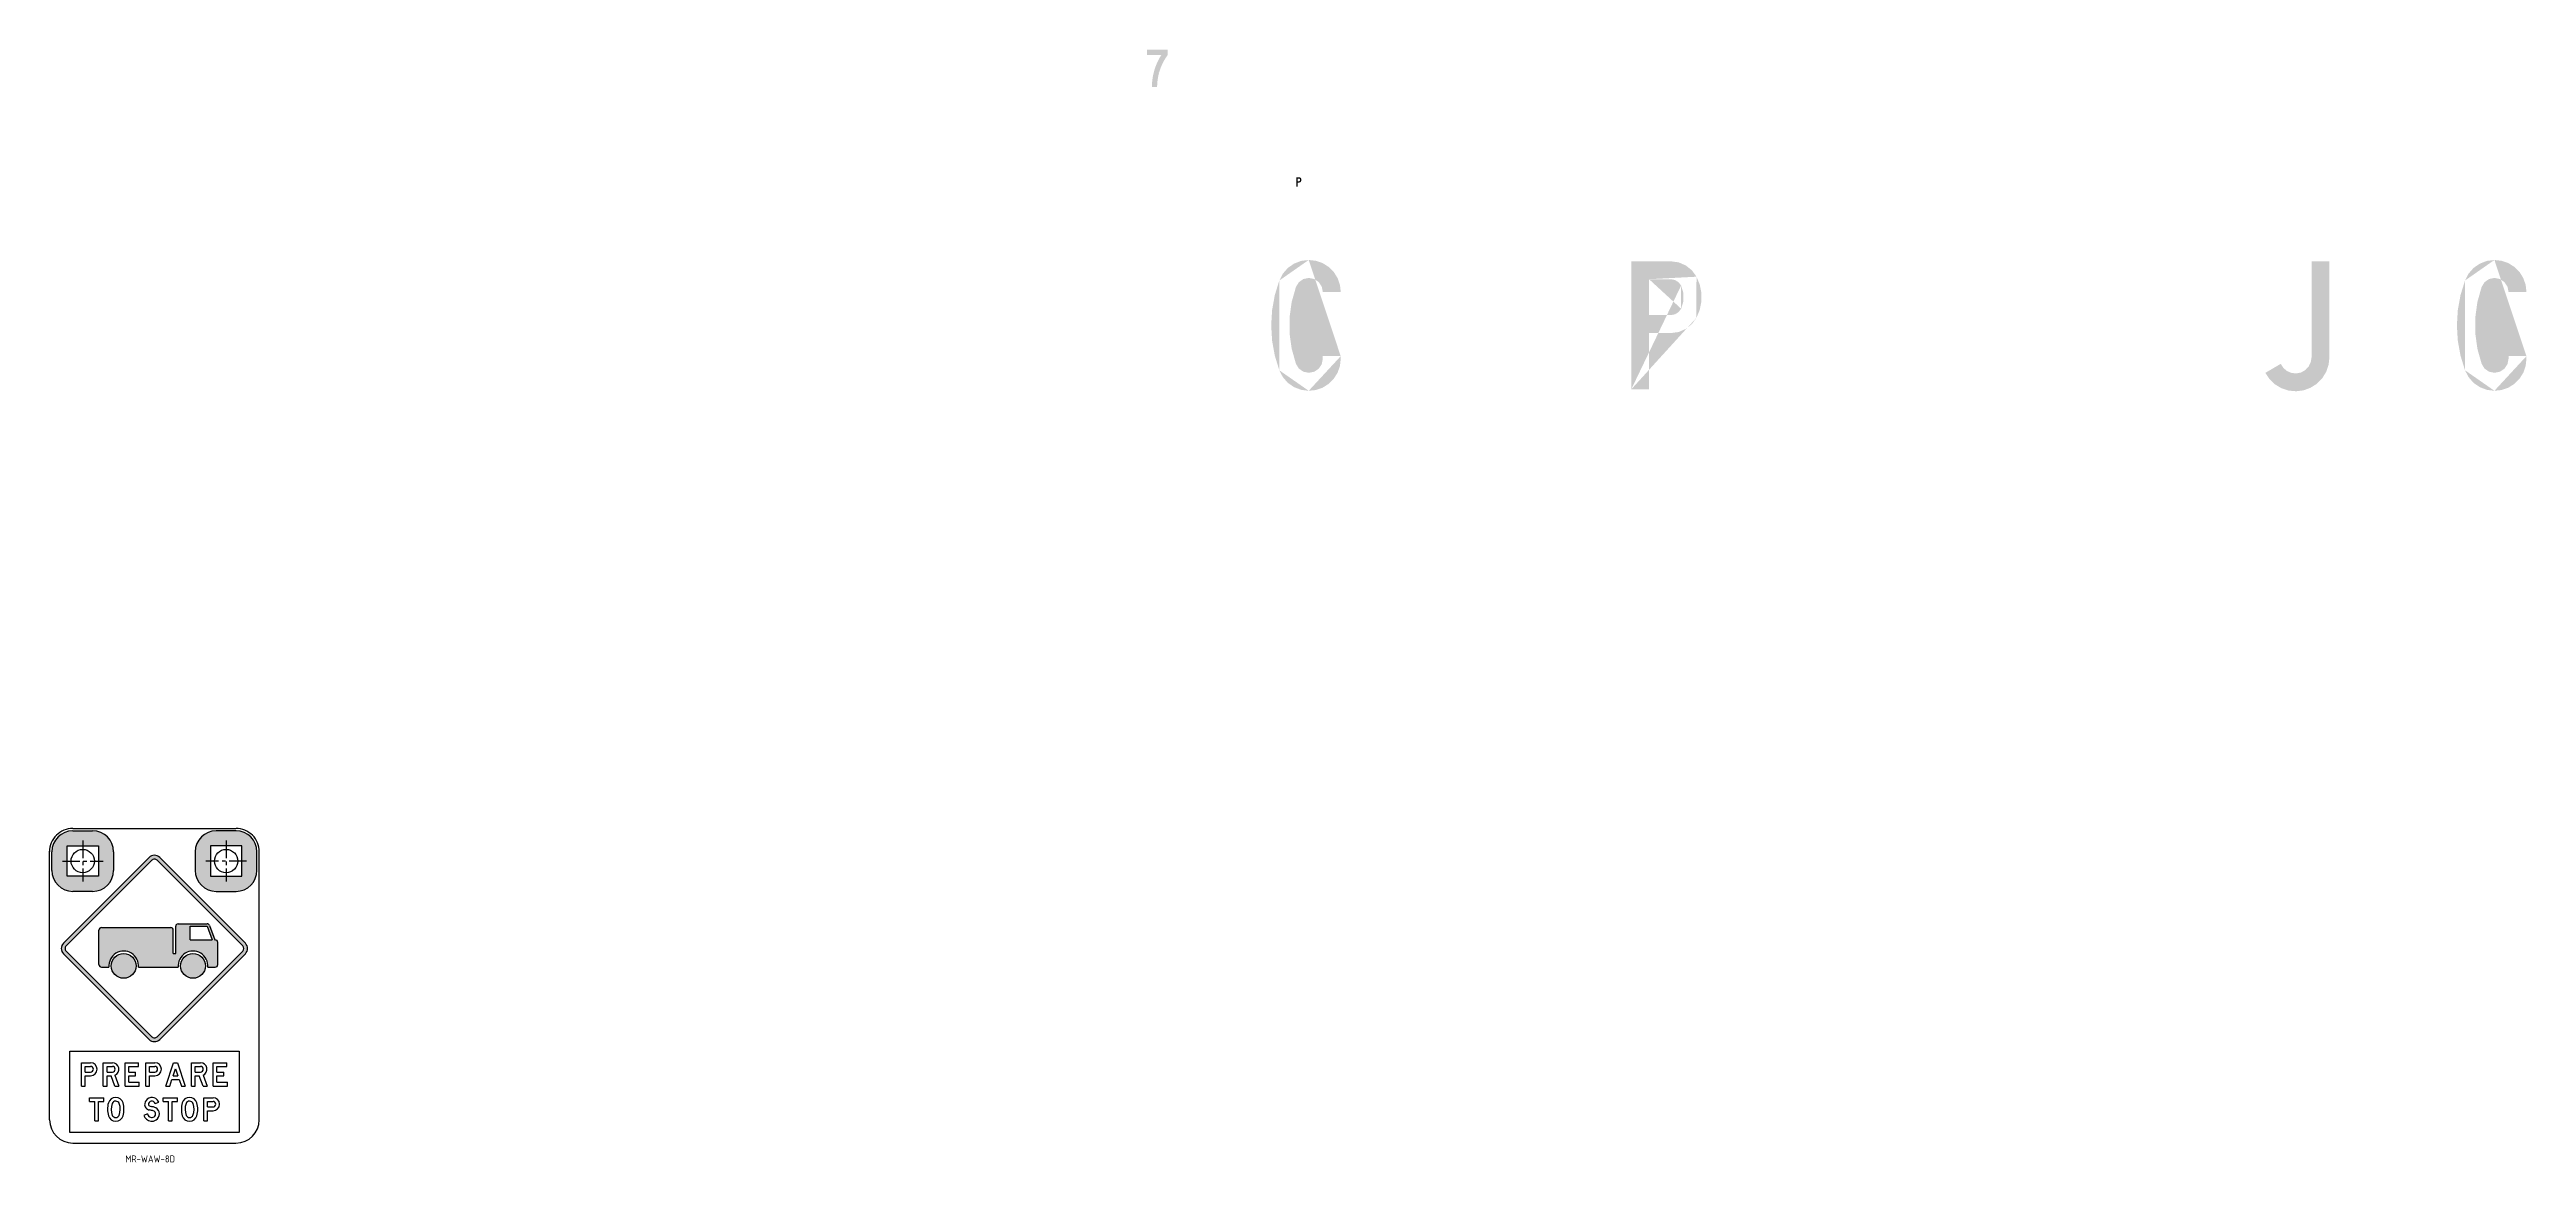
# Model space of a CAD drawing. Extents: x -300 to 1038, y -1303 to 235.
# Drawn here: x -300 to 763, y -243 to 235 of the extents above.
import ezdxf

# ---------------------------------------------------------------- set-up
doc = ezdxf.new("R2010")
doc.units = 0
doc.header["$LTSCALE"] = 6
doc.header["$MEASUREMENT"] = 0
doc.linetypes.add('CENTER', pattern=[2, 1.25, -0.25, 0.25, -0.25])
doc.linetypes.add('CENTERX2', pattern=[101.60000000000001, 63.5, -12.7, 12.7, -12.7])
for name, color, linetype in [('CENT25', 1, 'CENTER'), ('GREEN', 84, 'CONTINUOUS'), ('L25', 1, 'CONTINUOUS'), ('L35', 3, 'CONTINUOUS'), ('T25', 1, 'CONTINUOUS'), ('TBLK25', 1, 'CONTINUOUS')]:
    doc.layers.add(name, color=color, linetype=linetype)
doc.styles.add('ISO', font='iso.shx')

msp = doc.modelspace()

# ---------------------------------------------------------------- hatches: boundary and pattern name
at = {"layer": 'GREEN'}
h = msp.add_hatch(color=256, dxfattribs=at)
h.paths.add_polyline_path([(254.4669524879141, 101.9465322728692), (254.4411767802575, 101.9465322728692)], flags=16)
edge = h.paths.add_edge_path()
edge.add_line((246.7600158985751, 103.0548877021052), (254.4669524879141, 103.0548877021052))
edge.add_line((254.4669524879141, 103.0548877021052), (254.4669524879141, 101.9465322728692))
edge.add_line((254.1318682883776, 98.8792230617276), (254.4669524879141, 101.9465322728692))
edge.add_line((254.1318682883776, 98.8792230617276), (253.1266156897682, 95.96656809652592))
edge.add_line((253.1266156897682, 95.96656809652592), (251.4769703997424, 93.36322162320408))
edge.add_line((251.4769703997424, 93.36322162320408), (249.3118109565837, 91.17228647238863))
edge.add_line((249.3118109565837, 91.17228647238863), (246.7084644832619, 89.52264118236292))
edge.add_line((246.7084644832619, 89.52264118236292), (243.7958095180602, 88.51738858375347))
edge.add_line((243.7958095180602, 88.51738858375347), (240.7285003069186, 88.18230438421699))
edge.add_line((240.7285003069186, 88.18230438421699), (237.4807611421804, 88.59471570672343))
edge.add_line((237.4807611421804, 88.59471570672343), (234.4134519310388, 89.7546225512728))
edge.add_line((234.4134519310388, 89.7546225512728), (231.732778334747, 91.61047350255171))
edge.add_line((231.732778334747, 91.61047350255171), (229.5933945992449, 94.08494143759032))
edge.add_line((229.5933945992449, 94.08494143759032), (228.0984035551591, 96.997596402792))
edge.add_line((228.0984035551591, 96.997596402792), (226.1652254809102, 103.2610933633584))
edge.add_line((226.1652254809102, 103.2610933633584), (225.0053186363608, 109.7050202775214))
edge.add_line((225.0053186363608, 109.7050202775214), (224.6186830215111, 116.252050022311))
edge.add_line((224.6186830215111, 116.252050022311), (225.0053186363608, 122.773304059444))
edge.add_line((225.0053186363608, 122.773304059444), (226.1652254809102, 129.217230973607))
edge.add_line((226.1652254809102, 129.217230973607), (228.0984035551591, 135.4807279341734))
edge.add_line((228.0984035551591, 135.4807279341734), (229.5933945992449, 138.3933828993751))
edge.add_line((229.5933945992449, 138.3933828993751), (231.732778334747, 140.8678508344137))
edge.add_line((231.732778334747, 140.8678508344137), (234.4134519310388, 142.7237017856927))
edge.add_line((234.4134519310388, 142.7237017856927), (237.4807611421804, 143.9093843378987))
edge.add_line((237.4807611421804, 143.9093843378987), (240.7285003069186, 144.2960199527485))
edge.add_line((240.7285003069186, 144.2960199527485), (243.7958095180602, 143.960935753212))
edge.add_line((243.7958095180602, 143.960935753212), (246.7084644832619, 142.9556831546025))
edge.add_line((246.7084644832619, 142.9556831546025), (249.3118109565837, 141.3060378645768))
edge.add_line((249.3118109565837, 141.3060378645768), (251.4769703997424, 139.1408784214181))
edge.add_line((251.4769703997424, 139.1408784214181), (253.1266156897682, 136.5117562404395))
edge.add_line((253.1266156897682, 136.5117562404395), (254.1318682883776, 133.5991012752378))
edge.add_line((254.1318682883776, 133.5991012752378), (254.4669524879141, 130.5317920640963))
edge.add_line((254.4669524879141, 130.5317920640963), (246.7600158985751, 130.5317920640963))
edge.add_line((246.7600158985751, 130.5317920640963), (246.321828868412, 132.851605753195))
edge.add_line((246.321828868412, 132.851605753195), (245.0072677779228, 134.8363352427572))
edge.add_line((245.0072677779228, 134.8363352427572), (243.0483139960172, 136.1508963332464))
edge.add_line((243.0483139960172, 136.1508963332464), (240.7285003069186, 136.5890833634095))
edge.add_line((240.7285003069186, 136.5890833634095), (238.4086866178199, 136.1251206255898))
edge.add_line((238.4086866178199, 136.1251206255898), (236.475508543571, 134.7590081197872))
edge.add_line((236.475508543571, 134.7590081197872), (235.2382745760517, 132.7485029225683))
edge.add_line((235.2382745760517, 132.7485029225683), (233.4081993324294, 126.2788003007487))
edge.add_line((233.4081993324294, 126.2788003007487), (232.4802738567899, 119.6028920176758))
edge.add_line((232.4802738567899, 119.6028920176758), (232.4802738567899, 112.8754323192896))
edge.add_line((232.4802738567899, 112.8754323192896), (233.4081993324294, 106.2252997438734))
edge.add_line((233.4081993324294, 106.2252997438734), (235.2382745760517, 99.75559712205376))
edge.add_line((235.2382745760517, 99.75559712205376), (236.475508543571, 97.71931621717823))
edge.add_line((236.475508543571, 97.71931621717823), (238.4086866178199, 96.37897941903236))
edge.add_line((238.4086866178199, 96.37897941903236), (240.7285003069186, 95.88924097355596))
edge.add_line((240.7285003069186, 95.88924097355596), (243.0483139960172, 96.35320371137573))
edge.add_line((243.0483139960172, 96.35320371137573), (245.0072677779228, 97.66776480186496))
edge.add_line((245.0072677779228, 97.66776480186496), (246.321828868412, 99.62671858377053))
edge.add_line((246.321828868412, 99.62671858377053), (246.7600158985751, 101.9465322728692))
edge.add_line((246.7600158985751, 101.9465322728692), (246.7600158985751, 103.0548877021052))
edge = h.paths.add_edge_path(flags=16)
edge.add_line((254.4669524879141, 103.0548877021052), (254.4411767802575, 103.0548877021052))
edge.add_line((240.7285003069186, 144.2960199527485), (240.702724599262, 144.2960199527485))
edge.add_line((228.0984035551591, 135.4807279341734), (228.0726278475024, 135.4807279341734))
edge.add_line((228.0984035551591, 96.997596402792), (228.0726278475024, 96.997596402792))
edge.add_line((240.7285003069186, 88.18230438421699), (240.702724599262, 88.18230438421699))
h = msp.add_hatch(color=256, dxfattribs=at)
h.paths.add_polyline_path([(396.1302417688735, 136.0477935026198), (396.1044660612169, 136.0477935026198)], flags=16)
edge = h.paths.add_edge_path(flags=17)
edge.add_line((386.7736598895088, 120.6339203239419), (386.7736598895088, 136.0477935026198))
edge.add_line((386.7736598895088, 136.0477935026198), (396.1302417688735, 136.0477935026198))
edge.add_line((397.8829898895258, 135.6869335954267), (396.1302417688735, 136.0477935026198))
edge.add_line((397.8829898895258, 135.6869335954267), (399.429532348925, 134.7332324121305))
edge.add_line((399.429532348925, 134.7332324121305), (400.5121120705044, 133.2897927833581))
edge.add_line((400.5121120705044, 133.2897927833581), (401.5173646691138, 130.0420536186199))
edge.add_line((401.5173646691138, 130.0420536186199), (401.5173646691138, 126.6396602079418))
edge.add_line((401.5173646691138, 126.6396602079418), (400.5121120705044, 123.3919210432036))
edge.add_line((400.5121120705044, 123.3919210432036), (399.429532348925, 121.9484814144312))
edge.add_line((399.429532348925, 121.9484814144312), (397.8829898895258, 120.994780231135))
edge.add_line((397.8829898895258, 120.994780231135), (396.1302417688735, 120.6339203239419))
edge.add_line((396.1302417688735, 120.6339203239419), (386.7736598895088, 120.6339203239419))
h.paths.add_polyline_path([(396.1044660612169, 143.7289543843021), (396.1302417688735, 143.7289543843021)], flags=16)
edge = h.paths.add_edge_path()
edge.add_line((386.7736598895088, 88.74936995266336), (379.0924990078266, 88.74936995266336))
edge.add_line((379.0924990078266, 88.74936995266336), (379.0924990078266, 143.7289543843021))
edge.add_line((379.0924990078266, 143.7289543843021), (396.1302417688735, 143.7289543843021))
edge.add_line((399.429532348925, 143.290767354139), (396.1302417688735, 143.7289543843021))
edge.add_line((399.429532348925, 143.290767354139), (402.5226172677232, 141.9504305559931))
edge.add_line((402.5226172677232, 141.9504305559931), (405.1517394487017, 139.8625982358043))
edge.add_line((405.1517394487017, 139.8625982358043), (407.1106932306073, 137.1303732241992))
edge.add_line((407.1106932306073, 137.1303732241992), (408.5025814440665, 133.7537555211778))
edge.add_line((408.5025814440665, 133.7537555211778), (409.2243012584527, 130.1709321569031))
edge.add_line((409.2243012584527, 130.1709321569031), (409.2243012584527, 126.5107816696586))
edge.add_line((409.2243012584527, 126.5107816696586), (408.5025814440665, 122.9279583053839))
edge.add_line((408.5025814440665, 122.9279583053839), (407.1106932306073, 119.5513406023625))
edge.add_line((407.1106932306073, 119.5513406023625), (405.1517394487017, 116.8191155907574))
edge.add_line((405.1517394487017, 116.8191155907574), (402.5226172677232, 114.7312832705686))
edge.add_line((402.5226172677232, 114.7312832705686), (399.429532348925, 113.3909464724227))
edge.add_line((399.429532348925, 113.3909464724227), (396.1302417688735, 112.9527594422596))
edge.add_line((396.1302417688735, 112.9527594422596), (386.7736598895088, 112.9527594422596))
edge.add_line((386.7736598895088, 112.9527594422596), (386.7736598895088, 88.74936995266336))
edge = h.paths.add_edge_path()
edge.add_line((386.7736598895088, 136.0477935026198), (386.7478841818522, 136.0477935026198))
edge.add_line((400.5121120705044, 123.3919210432036), (400.4863363628477, 123.3919210432036))
edge.add_line((400.5121120705044, 133.2897927833581), (400.4863363628477, 133.2897927833581))
edge.add_line((379.0924990078266, 88.74936995266336), (379.0667233001699, 88.74936995266336))
edge.add_line((407.1106932306073, 119.5513406023625), (407.0849175229506, 119.5513406023625))
edge.add_line((407.1106932306073, 137.1303732241992), (407.0849175229506, 137.1303732241992))
h = msp.add_hatch(color=256, dxfattribs=at)
h.paths.add_polyline_path([(396.1302417688735, 136.0477935026198), (396.1044660612169, 136.0477935026198)], flags=16)
edge = h.paths.add_edge_path(flags=17)
edge.add_line((386.7736598895088, 120.6339203239419), (386.7736598895088, 136.0477935026198))
edge.add_line((386.7736598895088, 136.0477935026198), (396.1302417688735, 136.0477935026198))
edge.add_line((397.8829898895258, 135.6869335954267), (396.1302417688735, 136.0477935026198))
edge.add_line((397.8829898895258, 135.6869335954267), (399.429532348925, 134.7332324121305))
edge.add_line((399.429532348925, 134.7332324121305), (400.5121120705044, 133.2897927833581))
edge.add_line((400.5121120705044, 133.2897927833581), (401.5173646691138, 130.0420536186199))
edge.add_line((401.5173646691138, 130.0420536186199), (401.5173646691138, 126.6396602079418))
edge.add_line((401.5173646691138, 126.6396602079418), (400.5121120705044, 123.3919210432036))
edge.add_line((400.5121120705044, 123.3919210432036), (399.429532348925, 121.9484814144312))
edge.add_line((399.429532348925, 121.9484814144312), (397.8829898895258, 120.994780231135))
edge.add_line((397.8829898895258, 120.994780231135), (396.1302417688735, 120.6339203239419))
edge.add_line((396.1302417688735, 120.6339203239419), (386.7736598895088, 120.6339203239419))
h.paths.add_polyline_path([(396.1044660612169, 143.7289543843021), (396.1302417688735, 143.7289543843021)], flags=16)
edge = h.paths.add_edge_path()
edge.add_line((386.7736598895088, 88.74936995266336), (379.0924990078266, 88.74936995266336))
edge.add_line((379.0924990078266, 88.74936995266336), (379.0924990078266, 143.7289543843021))
edge.add_line((379.0924990078266, 143.7289543843021), (396.1302417688735, 143.7289543843021))
edge.add_line((399.429532348925, 143.290767354139), (396.1302417688735, 143.7289543843021))
edge.add_line((399.429532348925, 143.290767354139), (402.5226172677232, 141.9504305559931))
edge.add_line((402.5226172677232, 141.9504305559931), (405.1517394487017, 139.8625982358043))
edge.add_line((405.1517394487017, 139.8625982358043), (407.1106932306073, 137.1303732241992))
edge.add_line((407.1106932306073, 137.1303732241992), (408.5025814440665, 133.7537555211778))
edge.add_line((408.5025814440665, 133.7537555211778), (409.2243012584527, 130.1709321569031))
edge.add_line((409.2243012584527, 130.1709321569031), (409.2243012584527, 126.5107816696586))
edge.add_line((409.2243012584527, 126.5107816696586), (408.5025814440665, 122.9279583053839))
edge.add_line((408.5025814440665, 122.9279583053839), (407.1106932306073, 119.5513406023625))
edge.add_line((407.1106932306073, 119.5513406023625), (405.1517394487017, 116.8191155907574))
edge.add_line((405.1517394487017, 116.8191155907574), (402.5226172677232, 114.7312832705686))
edge.add_line((402.5226172677232, 114.7312832705686), (399.429532348925, 113.3909464724227))
edge.add_line((399.429532348925, 113.3909464724227), (396.1302417688735, 112.9527594422596))
edge.add_line((396.1302417688735, 112.9527594422596), (386.7736598895088, 112.9527594422596))
edge.add_line((386.7736598895088, 112.9527594422596), (386.7736598895088, 88.74936995266336))
edge = h.paths.add_edge_path()
edge.add_line((386.7736598895088, 136.0477935026198), (386.7478841818522, 136.0477935026198))
edge.add_line((400.5121120705044, 123.3919210432036), (400.4863363628477, 123.3919210432036))
edge.add_line((400.5121120705044, 133.2897927833581), (400.4863363628477, 133.2897927833581))
edge.add_line((379.0924990078266, 88.74936995266336), (379.0667233001699, 88.74936995266336))
edge.add_line((407.1106932306073, 119.5513406023625), (407.0849175229506, 119.5513406023625))
edge.add_line((407.1106932306073, 137.1303732241992), (407.0849175229506, 137.1303732241992))
h = msp.add_hatch(color=256, dxfattribs=at)
h.paths.add_polyline_path([(671.0023882194105, 102.4878221336589), (670.976612511754, 102.4878221336589)], flags=16)
edge = h.paths.add_edge_path()
edge.add_line((671.0023882194105, 143.7289543843021), (671.0023882194105, 102.4878221336589))
edge.add_line((670.6673040198741, 100.4515412287834), (671.0023882194105, 102.4878221336589))
edge.add_line((670.6673040198741, 100.4515412287834), (669.7651542518913, 98.56991456984775))
edge.add_line((669.7651542518913, 98.56991456984775), (668.3217146231187, 97.07492352576196))
edge.add_line((668.3217146231187, 97.07492352576196), (666.517415087153, 96.04389521949588))
edge.add_line((666.517415087153, 96.04389521949588), (664.4811341822776, 95.63148389698944))
edge.add_line((664.4811341822776, 95.63148389698944), (662.4190775697455, 95.83768955824269))
edge.add_line((662.4190775697455, 95.83768955824269), (660.5116752031531, 96.63673649559888))
edge.add_line((660.5116752031531, 96.63673649559888), (658.9135813284407, 97.97707329374475))
edge.add_line((658.9135813284407, 97.97707329374475), (657.8052258992047, 99.75559712205376))
edge.add_line((657.8052258992047, 99.75559712205376), (651.2066447391018, 95.88924097355596))
edge.add_line((651.2066447391018, 95.88924097355596), (652.9851685674108, 93.20856737726416))
edge.add_line((652.9851685674108, 93.20856737726416), (655.3049822565094, 90.96608081113544))
edge.add_line((655.3049822565094, 90.96608081113544), (658.0629829757712, 89.29065981345303))
edge.add_line((658.0629829757712, 89.29065981345303), (661.1302921869128, 88.28540721484364))
edge.add_line((661.1302921869128, 88.28540721484364), (664.3522556439943, 87.9760987229638))
edge.add_line((664.3522556439943, 87.9760987229638), (667.5484433934191, 88.3627343378136))
edge.add_line((667.5484433934191, 88.3627343378136), (670.5642011892475, 89.47108976704959))
edge.add_line((670.5642011892475, 89.47108976704959), (673.2964262008526, 91.19806218004533))
edge.add_line((673.2964262008526, 91.19806218004533), (675.5646884746379, 93.49210016148731))
edge.add_line((675.5646884746379, 93.49210016148731), (677.265885179977, 96.25010088074907))
edge.add_line((677.265885179977, 96.25010088074907), (678.3226891938997, 99.29163438423404))
edge.add_line((678.3226891938997, 99.29163438423404), (678.6835491010928, 102.4878221336589))
edge.add_line((678.6835491010928, 102.4878221336589), (678.6835491010928, 143.7289543843021))
edge.add_line((678.6835491010928, 143.7289543843021), (671.0023882194105, 143.7289543843021))
edge = h.paths.add_edge_path(flags=16)
edge.add_line((678.6835491010928, 102.4878221336589), (678.6577733934362, 102.4878221336589))
edge.add_line((678.6835491010928, 102.4878221336589), (678.6577733934362, 102.4878221336589))
edge = h.paths.add_edge_path(flags=16)
edge.add_line((657.8052258992047, 99.75559712205376), (657.779450191548, 99.75559712205376))
h = msp.add_hatch(color=256, dxfattribs=at)
h.paths.add_polyline_path([(763.2278702149115, 101.9465322728692), (763.2020945072547, 101.9465322728692)], flags=16)
edge = h.paths.add_edge_path()
edge.add_line((755.5467093332292, 103.0548877021052), (763.2278702149115, 103.0548877021052))
edge.add_line((763.2278702149115, 103.0548877021052), (763.2278702149115, 101.9465322728692))
edge.add_line((762.8927860153749, 98.8792230617276), (763.2278702149115, 101.9465322728692))
edge.add_line((762.8927860153749, 98.8792230617276), (761.8875334167656, 95.96656809652592))
edge.add_line((761.8875334167656, 95.96656809652592), (760.2636638343964, 93.36322162320408))
edge.add_line((760.2636638343964, 93.36322162320408), (758.0727286835811, 91.17228647238863))
edge.add_line((758.0727286835811, 91.17228647238863), (755.4693822102591, 89.52264118236292))
edge.add_line((755.4693822102591, 89.52264118236292), (752.5567272450575, 88.51738858375347))
edge.add_line((752.5567272450575, 88.51738858375347), (749.4894180339159, 88.18230438421699))
edge.add_line((749.4894180339159, 88.18230438421699), (746.2416788691778, 88.59471570672343))
edge.add_line((746.2416788691778, 88.59471570672343), (743.2001453656928, 89.7546225512728))
edge.add_line((743.2001453656928, 89.7546225512728), (740.4936960617443, 91.61047350255171))
edge.add_line((740.4936960617443, 91.61047350255171), (738.3543123262423, 94.08494143759032))
edge.add_line((738.3543123262423, 94.08494143759032), (736.8593212821564, 96.997596402792))
edge.add_line((736.8593212821564, 96.997596402792), (734.9261432079076, 103.2610933633584))
edge.add_line((734.9261432079076, 103.2610933633584), (733.7662363633582, 109.7050202775214))
edge.add_line((733.7662363633582, 109.7050202775214), (733.3796007485084, 116.252050022311))
edge.add_line((733.3796007485084, 116.252050022311), (733.7662363633582, 122.773304059444))
edge.add_line((733.7662363633582, 122.773304059444), (734.9261432079076, 129.217230973607))
edge.add_line((734.9261432079076, 129.217230973607), (736.8593212821564, 135.4807279341734))
edge.add_line((736.8593212821564, 135.4807279341734), (738.3543123262423, 138.3933828993751))
edge.add_line((738.3543123262423, 138.3933828993751), (740.4936960617443, 140.8678508344137))
edge.add_line((740.4936960617443, 140.8678508344137), (743.2001453656928, 142.7237017856927))
edge.add_line((743.2001453656928, 142.7237017856927), (746.2416788691778, 143.9093843378987))
edge.add_line((746.2416788691778, 143.9093843378987), (749.4894180339159, 144.2960199527485))
edge.add_line((749.4894180339159, 144.2960199527485), (752.5567272450575, 143.960935753212))
edge.add_line((752.5567272450575, 143.960935753212), (755.4693822102591, 142.9556831546025))
edge.add_line((755.4693822102591, 142.9556831546025), (758.0727286835811, 141.3060378645768))
edge.add_line((758.0727286835811, 141.3060378645768), (760.2636638343964, 139.1408784214181))
edge.add_line((760.2636638343964, 139.1408784214181), (761.8875334167656, 136.5117562404395))
edge.add_line((761.8875334167656, 136.5117562404395), (762.8927860153749, 133.5991012752378))
edge.add_line((762.8927860153749, 133.5991012752378), (763.2278702149115, 130.5317920640963))
edge.add_line((763.2278702149115, 130.5317920640963), (755.5467093332292, 130.5317920640963))
edge.add_line((755.5467093332292, 130.5317920640963), (755.0827465954094, 132.851605753195))
edge.add_line((755.0827465954094, 132.851605753195), (753.7681855049201, 134.8363352427572))
edge.add_line((753.7681855049201, 134.8363352427572), (751.8092317230146, 136.1508963332464))
edge.add_line((751.8092317230146, 136.1508963332464), (749.4894180339159, 136.5890833634095))
edge.add_line((749.4894180339159, 136.5890833634095), (747.1696043448172, 136.1251206255898))
edge.add_line((747.1696043448172, 136.1251206255898), (745.2364262705684, 134.7590081197872))
edge.add_line((745.2364262705684, 134.7590081197872), (743.9991923030491, 132.7485029225683))
edge.add_line((743.9991923030491, 132.7485029225683), (742.1691170594268, 126.2788003007487))
edge.add_line((742.1691170594268, 126.2788003007487), (741.266967291444, 119.6028920176758))
edge.add_line((741.266967291444, 119.6028920176758), (741.266967291444, 112.8754323192896))
edge.add_line((741.266967291444, 112.8754323192896), (742.1691170594268, 106.2252997438734))
edge.add_line((742.1691170594268, 106.2252997438734), (743.9991923030491, 99.75559712205376))
edge.add_line((743.9991923030491, 99.75559712205376), (745.2364262705684, 97.71931621717823))
edge.add_line((745.2364262705684, 97.71931621717823), (747.1696043448172, 96.37897941903236))
edge.add_line((747.1696043448172, 96.37897941903236), (749.4894180339159, 95.88924097355596))
edge.add_line((749.4894180339159, 95.88924097355596), (751.8092317230146, 96.35320371137573))
edge.add_line((751.8092317230146, 96.35320371137573), (753.7681855049201, 97.66776480186496))
edge.add_line((753.7681855049201, 97.66776480186496), (755.0827465954094, 99.62671858377053))
edge.add_line((755.0827465954094, 99.62671858377053), (755.5467093332292, 101.9465322728692))
edge.add_line((755.5467093332292, 101.9465322728692), (755.5467093332292, 103.0548877021052))
edge = h.paths.add_edge_path(flags=16)
edge.add_line((763.2278702149115, 103.0548877021052), (763.2020945072547, 103.0548877021052))
edge.add_line((749.4894180339159, 144.2960199527485), (749.4636423262592, 144.2960199527485))
edge.add_line((736.8593212821564, 135.4807279341734), (736.8335455744998, 135.4807279341734))
edge.add_line((736.8593212821564, 96.997596402792), (736.8335455744998, 96.997596402792))
edge.add_line((749.4894180339159, 88.18230438421699), (749.4636423262592, 88.18230438421699))
at = {"layer": 'L25', "linetype": 'Continuous'}
h = msp.add_hatch(color=256, dxfattribs=at)
h.paths.add_polyline_path([(-278.5718108754959, -107.0557596744666), (-278.5718108754958, -120.0557596744665), (-292.0718108754957, -120.0557596744665), (-292.0718108754959, -107.4416968278317), (-295.8483977838752, -103.1056079877569, 0.2024589164861015), (-298.5718108754958, -109.5557596744664), (-298.5718108754958, -114.5166544259973), (-298.5675387319656, -114.5166544259973), (-298.5675387319656, -115.1909090781636), (-298.5718108754958, -115.1909090781636), (-298.5718108754958, -117.5557596744665, 0.4142135623730951), (-289.5718108754958, -126.5557596744665), (-281.0718108754959, -126.5557596744665, 0.4142135623730929), (-272.0718108754959, -117.5557596744665), (-272.0718108754958, -109.5557596744664, 0.4142135623730951), (-281.0718108754958, -100.5557596744664), (-289.5718108754959, -100.5557596744664, 0.1953706251455516), (-295.8483977838751, -103.1056079877569), (-292.0718108754958, -107.4416968278317), (-292.0718108754958, -107.0557596744666)])
h.paths.add_polyline_path([(-217.0632666817299, -107.0557596744665), (-217.0632666817299, -107.4816584717687), (-212.1789300766003, -104.4107064286639, 0.2453138663377971), (-219.56326668173, -100.5557596744664), (-228.0632666817299, -100.5557596744664, 0.4142135623730989), (-237.0632666817299, -109.5557596744665), (-237.0632666817298, -117.5557596744665, 0.4142135623730946), (-228.0632666817298, -126.5557596744665), (-219.5632666817299, -126.5557596744665, 0.4142135623730933), (-210.5632666817299, -117.5557596744665), (-210.5632666817299, -109.5557596744664, 0.1533204480040866), (-212.1789300766002, -104.4107064286639), (-217.0632666817299, -107.4816584717687), (-217.0632666817299, -120.0557596744665), (-230.56326668173, -120.0557596744665), (-230.5632666817298, -107.0557596744665)])
at = {"layer": 'L25', "ltscale": 1000}
h = msp.add_hatch(color=256, dxfattribs=at)
edge = h.paths.add_edge_path(flags=16)
edge.add_arc((-291.3348840532418, -151.0613638647457), 1.599780935678337, 134.9999999415492, 225.0000000414037)
edge.add_line((-292.4661000004555, -152.1925798135943), (-255.7015816373201, -188.9570981574959))
edge.add_arc((-254.5703656888405, -187.8258822094284), 1.599780936021256, 224.9999999895618, 315.0000000347371)
edge.add_line((-253.4391497398811, -188.9570981570161), (-216.6746314864242, -152.1925798481141))
edge.add_arc((-217.8058474345635, -151.0613638988015), 1.599780936660989, 314.9999999702833, 404.9999999416902)
edge.add_line((-216.6746314846863, -149.9301479512267), (-253.4391497521767, -113.1656296403932))
edge.add_arc((-254.5703657008795, -114.2968455877573), 1.599780935681613, 44.99999996609856, 134.9999999999978)
edge.add_line((-255.7015816489129, -113.1656296397238), (-292.4661000001189, -149.9301479155606))
edge = h.paths.add_edge_path()
edge.add_arc((-254.5703656888437, -187.8258822097592), 3.199561871464556, 224.9999999983704, 315.0000000412604)
edge.add_line((-252.307933791076, -190.0883141042685), (-215.5434155375381, -153.3237957952973))
edge.add_arc((-217.8058474336051, -151.0613638988028), 3.199561871665669, 314.9999999945876, 404.9999999606887)
edge.add_line((-215.5434155357721, -148.7989320040744), (-252.3079338034763, -112.034413693032))
edge.add_arc((-254.5703657008809, -114.2968455877576), 3.199561871360694, 44.99999996607841, 134.9999999999773)
edge.add_line((-256.8327975969451, -112.0344136916917), (-293.5973159469926, -148.7989319663728))
edge.add_arc((-291.3348840532477, -151.0613638647494), 3.199561871354625, 134.9999999413527, 225.0000000412835)
edge.add_line((-293.5973159476783, -153.3237957624403), (-256.8327975850466, -190.0883141058334))
h = msp.add_hatch(color=256, dxfattribs=at)
h.paths.add_polyline_path([(-246.5128099961223, -143.1295168302894, 0.4142135623730964), (-247.5745787726338, -142.0677480537781), (-277.304104514954, -142.0677480537781, 0.4142135623730951), (-278.3658732914654, -143.1295168302894), (-278.3658732914654, -157.9942797014494, 0.4142135623731172), (-277.304104514954, -159.056048477961), (-274.0966394655549, -159.056048477961, -1.087114613009108), (-261.3997315871474, -159.056048477961), (-244.3671137232345, -159.056048477961, -1.087114613009351), (-231.6702058448271, -159.056048477961), (-228.4627407954279, -159.056048477961, 0.4142135623730964), (-227.4009720189165, -157.9942797014496), (-227.4009720189165, -148.4383607128465, 0.4142135623730767), (-228.4627407954279, -147.3765919363352), (-228.7132506681985, -147.3765919363352), (-230.968734444485, -141.1740115515473, 0.3153798303920118), (-231.9665777579158, -140.4750948890108), (-244.3892724430995, -140.4750948890108, 0.4142135623730755), (-245.4510412196109, -141.5368636655222), (-245.4510412196109, -153.2163202071479), (-246.5128099961223, -153.2163202071482)])
h.paths.add_polyline_path([(-239.2927823158448, -147.3765919363352), (-239.2927823158448, -141.5368636655222), (-231.9665777579158, -141.5368636655223), (-229.843040204893, -147.3765919363352)], flags=17)
h.paths.add_polyline_path([(-273.0570294089082, -158.5251640897052, 1), (-262.4393416437939, -158.5251640897052, 1)])
h.paths.add_polyline_path([(-243.327503666588, -158.5251640897052, 1), (-232.7098159014737, -158.5251640897052, 1)])
at = {"layer": 'TBLK25', "linetype": 'CENTERX2'}
h = msp.add_hatch(color=256, dxfattribs=at)
h.paths.add_polyline_path([(175.678633093371, 218.5738399745064), (175.6721266000761, 218.5738399745064)], flags=16)
edge = h.paths.add_edge_path()
edge.add_line((175.685139586666, 219.0423074917433), (175.678633093371, 218.5738399745064))
edge.add_line((173.440399399906, 218.5738399745064), (175.678633093371, 218.5738399745064))
edge.add_line((173.440399399906, 218.5738399745064), (173.446905893201, 219.0683334649231))
edge.add_line((173.446905893201, 219.0683334649231), (173.4664253730859, 219.5628269553398))
edge.add_line((173.4664253730859, 219.5628269553398), (173.4924513462657, 220.0573204457565))
edge.add_line((173.4924513462657, 220.0573204457565), (173.5249838127405, 220.5518139361732))
edge.add_line((173.5249838127405, 220.5518139361732), (173.5705292658052, 221.0463074265899))
edge.add_line((173.5705292658052, 221.0463074265899), (173.6290877054598, 221.5342944237116))
edge.add_line((173.6290877054598, 221.5342944237116), (173.6941526384093, 222.0287879141283))
edge.add_line((173.6941526384093, 222.0287879141283), (173.7657240646539, 222.51677491125))
edge.add_line((173.7657240646539, 222.51677491125), (173.8503084774883, 223.0047619083717))
edge.add_line((173.8503084774883, 223.0047619083717), (173.9413993836177, 223.4927489054934))
edge.add_line((173.9413993836177, 223.4927489054934), (174.045503276337, 223.9742294093202))
edge.add_line((174.045503276337, 223.9742294093202), (174.1561136623512, 224.4622164064419))
edge.add_line((174.1561136623512, 224.4622164064419), (174.2797370349554, 224.9371904169737))
edge.add_line((174.2797370349554, 224.9371904169737), (174.4098669008545, 225.4186709208005))
edge.add_line((174.4098669008545, 225.4186709208005), (174.5465032600486, 225.8936449313323))
edge.add_line((174.5465032600486, 225.8936449313323), (174.6961526058326, 226.3686189418641))
edge.add_line((174.6961526058326, 226.3686189418641), (174.8523084449116, 226.837086459101))
edge.add_line((174.8523084449116, 226.837086459101), (175.0214772705804, 227.2990474830429))
edge.add_line((175.0214772705804, 227.2990474830429), (175.1971525895443, 227.7610085069848))
edge.add_line((175.1971525895443, 227.7610085069848), (175.385840895098, 228.2229695309267))
edge.add_line((175.385840895098, 228.2229695309267), (175.5745292006517, 228.6784240615736))
edge.add_line((175.5745292006517, 228.6784240615736), (175.7762304927954, 229.1338785922206))
edge.add_line((175.7762304927954, 229.1338785922206), (175.9909447715289, 229.5763201362776))
edge.add_line((175.9909447715289, 229.5763201362776), (176.2121655435574, 230.0252681736296))
edge.add_line((176.2121655435574, 230.0252681736296), (176.4398928088809, 230.4612032243917))
edge.add_line((176.4398928088809, 230.4612032243917), (176.6741265674993, 230.8971382751537))
edge.add_line((176.6741265674993, 230.8971382751537), (176.9213733127077, 231.3265668326209))
edge.add_line((176.9213733127077, 231.3265668326209), (177.175126551211, 231.749488896793))
edge.add_line((177.175126551211, 231.749488896793), (177.4353862830092, 232.1724109609652))
edge.add_line((177.4353862830092, 232.1724109609652), (171.364828038815, 232.1724109609652))
edge.add_line((171.364828038815, 232.1724109609652), (171.364828038815, 234.5733069868041))
edge.add_line((171.364828038815, 234.5733069868041), (180.155100480301, 234.5733069868041))
edge.add_line((180.155100480301, 234.5733069868041), (180.155100480301, 232.1724109609652))
edge.add_line((180.155100480301, 232.1724109609652), (179.8818277619128, 231.7885278565628))
edge.add_line((179.8818277619128, 231.7885278565628), (179.6215680301146, 231.4046447521603))
edge.add_line((179.6215680301146, 231.4046447521603), (179.3613082983163, 231.007748661168))
edge.add_line((179.3613082983163, 231.007748661168), (179.1140615531079, 230.6108525701757))
edge.add_line((179.1140615531079, 230.6108525701757), (178.8733213011946, 230.2074499858884))
edge.add_line((178.8733213011946, 230.2074499858884), (178.6390875425761, 229.8040474016011))
edge.add_line((178.6390875425761, 229.8040474016011), (178.4113602772527, 229.3876318307239))
edge.add_line((178.4113602772527, 229.3876318307239), (178.1966459985191, 228.9712162598467))
edge.add_line((178.1966459985191, 228.9712162598467), (177.9884382130805, 228.5548006889695))
edge.add_line((177.9884382130805, 228.5548006889695), (177.7867369209369, 228.1253721315023))
edge.add_line((177.7867369209369, 228.1253721315023), (177.5980486153831, 227.6959435740352))
edge.add_line((177.5980486153831, 227.6959435740352), (177.4158668031243, 227.2665150165681))
edge.add_line((177.4158668031243, 227.2665150165681), (177.2401914841605, 226.830579965806))
edge.add_line((177.2401914841605, 226.830579965806), (177.0775291517866, 226.388138421749))
edge.add_line((177.0775291517866, 226.388138421749), (176.9213733127077, 225.945696877692))
edge.add_line((176.9213733127077, 225.945696877692), (176.7782304602187, 225.5032553336349))
edge.add_line((176.7782304602187, 225.5032553336349), (176.6350876077296, 225.054307296283))
edge.add_line((176.6350876077296, 225.054307296283), (176.5114642351254, 224.598852765636))
edge.add_line((176.5114642351254, 224.598852765636), (176.3878408625213, 224.149904728284))
edge.add_line((176.3878408625213, 224.149904728284), (176.277230476507, 223.6944501976371))
edge.add_line((176.277230476507, 223.6944501976371), (176.1796330770827, 223.2324891736952))
edge.add_line((176.1796330770827, 223.2324891736952), (176.0885421709532, 222.7705281497533))
edge.add_line((176.0885421709532, 222.7705281497533), (176.0039577581188, 222.3085671258114))
edge.add_line((176.0039577581188, 222.3085671258114), (175.9323863318743, 221.8466061018695))
edge.add_line((175.9323863318743, 221.8466061018695), (175.8673213989248, 221.3846450779276))
edge.add_line((175.8673213989248, 221.3846450779276), (175.8087629592702, 220.9161775606907))
edge.add_line((175.8087629592702, 220.9161775606907), (175.7632175062055, 220.4477100434539))
edge.add_line((175.7632175062055, 220.4477100434539), (175.7306850397307, 219.979242526217))
edge.add_line((175.7306850397307, 219.979242526217), (175.7046590665508, 219.5107750089801))
edge.add_line((175.7046590665508, 219.5107750089801), (175.685139586666, 219.0423074917433))
edge = h.paths.add_edge_path(flags=16)
edge.add_line((180.155100480301, 232.1724109609652), (180.148593987006, 232.1724109609652))
edge.add_line((173.440399399906, 218.5738399745064), (173.4338929066111, 218.5738399745064))
h = msp.add_hatch(color=256, dxfattribs=at)
h.paths.add_polyline_path([(236.6165655970446, 179.2256585746765), (236.5538413436456, 179.2256585746765)], flags=0)
edge = h.paths.add_edge_path(flags=16)
edge.add_line((235.926598809655, 178.0966220134936), (235.926598809655, 179.2256585746765))
edge.add_line((235.926598809655, 179.2256585746765), (236.6165655970446, 179.2256585746765))
edge.add_line((236.9301868640399, 179.0374858144794), (236.6165655970446, 179.2256585746765))
edge.add_line((236.9301868640399, 179.0374858144794), (236.9929111174389, 178.6611402940851))
edge.add_line((236.9929111174389, 178.6611402940851), (236.9301868640399, 178.3475190270898))
edge.add_line((236.9301868640399, 178.3475190270898), (236.6165655970446, 178.0966220134936))
edge.add_line((236.6165655970446, 178.0966220134936), (235.926598809655, 178.0966220134936))
h.paths.add_polyline_path([(236.5538413436456, 179.790176855268), (236.6165655970446, 179.790176855268)], flags=16)
edge = h.paths.add_edge_path()
edge.add_line((235.926598809655, 175.7758246377287), (235.3620805290636, 175.7758246377287))
edge.add_line((235.3620805290636, 175.7758246377287), (235.3620805290636, 179.790176855268))
edge.add_line((235.3620805290636, 179.790176855268), (236.6165655970446, 179.790176855268))
edge.add_line((236.9301868640399, 179.7274526018689), (236.6165655970446, 179.790176855268))
edge.add_line((236.9301868640399, 179.7274526018689), (237.2438081310351, 179.6020040950709))
edge.add_line((237.2438081310351, 179.6020040950709), (237.4319808912323, 179.3511070814747))
edge.add_line((237.4319808912323, 179.3511070814747), (237.5574293980304, 178.9120373076813))
edge.add_line((237.5574293980304, 178.9120373076813), (237.5574293980304, 178.4729675338879))
edge.add_line((237.5574293980304, 178.4729675338879), (237.4319808912323, 178.0338977600946))
edge.add_line((237.4319808912323, 178.0338977600946), (237.2438081310351, 177.7830007464983))
edge.add_line((237.2438081310351, 177.7830007464983), (236.9301868640399, 177.5948279863012))
edge.add_line((236.9301868640399, 177.5948279863012), (236.6165655970446, 177.5321037329022))
edge.add_line((236.6165655970446, 177.5321037329022), (235.926598809655, 177.5321037329022))
edge.add_line((235.926598809655, 177.5321037329022), (235.926598809655, 175.7758246377287))

# ---------------------------------------------------------------- linework, layer by layer
at = {"layer": 'CENT25'}
for p, q in [((-285.3218108754958, -104.8057596744665), (-285.3218108754958, -122.3057596744664)), ((-223.8132666817299, -104.8057596744665), (-223.8132666817299, -122.3057596744664)), ((-294.0718108754958, -113.5557596744665), (-276.5718108754958, -113.5557596744665)), ((-215.0632666817299, -113.5557596744665), (-232.5632666817299, -113.5557596744665))]:
    msp.add_line(p, q, dxfattribs=at)
at = {"layer": 'L25'}
for p, q in [((-278.3658732914654, -157.9942797014494), (-278.3658732914654, -143.1295168302894)), ((-277.304104514954, -142.0677480537779), (-247.5745787726338, -142.0677480537779)), ((-246.5128099961223, -153.2163202071481), (-246.5128099961223, -143.1295168302894)), ((-245.4510412196109, -153.2163202071481), (-245.4510412196109, -141.5368636655221)), ((-244.3892724430995, -140.4750948890107), (-231.9665777579158, -140.4750948890107)), ((-239.2927823158449, -141.5368636655221), (-231.9665777579158, -141.5368636655221)), ((-239.2927823158449, -147.3765919363351), (-239.2927823158449, -141.5368636655221)), ((-239.2927823158449, -147.3765919363351), (-229.843040204893, -147.3765919363351)), ((-231.9665777579158, -141.5368636655221), (-229.843040204893, -147.3765919363351)), ((-230.9687344444851, -141.1740115515472), (-228.7132506681985, -147.3765919363351)), ((-228.7132506681985, -147.3765919363351), (-228.4627407954279, -147.3765919363351)), ((-227.4009720189165, -157.9942797014494), (-227.4009720189165, -148.4383607128465)), ((-277.304104514954, -159.0560484779609), (-274.0966394655549, -159.0560484779609)), ((-261.3997315871475, -159.0560484779609), (-244.3671137232345, -159.0560484779609)), ((-246.5128099961223, -153.2163202071481), (-245.4510412196109, -153.2163202071481)), ((-231.6702058448272, -159.0560484779609), (-228.4627407954279, -159.0560484779609))]:
    msp.add_line(p, q, dxfattribs=at)
for centre in [(-267.7481855263511, -158.5251640897052), (-238.0186597840308, -158.5251640897052)]:
    msp.add_circle(centre, 5.308843882557181, dxfattribs=at)
for centre, radius, start, end in [((-277.304104514954, -143.1295168302894), 1.061768776511436, 90, 180), ((-247.5745787726338, -143.1295168302894), 1.061768776511436, 0, 90), ((-244.3892724430995, -141.5368636655221), 1.061768776511436, 90, 180), ((-231.9665777579158, -141.5368636655221), 1.061768776511436, 19.98310652190026, 90), ((-228.4627407954279, -148.4383607128465), 1.061768776511436, 0, 90), ((-277.304104514954, -157.9942797014494), 1.061768776511436, 180, 270), ((-267.7481855263511, -158.5251640897052), 6.370612659068617, 355.2198081528019, 184.7801918471981), ((-238.0186597840308, -158.5251640897052), 6.370612659068617, 355.2198081528019, 184.7801918471981), ((-228.4627407954279, -157.9942797014494), 1.061768776511436, 270, 0)]:
    msp.add_arc(centre, radius, start, end, dxfattribs=at)
at = {"layer": 'L35'}
for p, q in [((-289.5718108754959, -100.5557596744664), (-281.0718108754958, -100.5557596744664)), ((-289.5675387319652, -99.55575967446646), (-219.5675387321907, -99.55575967446646)), ((-219.5632666817298, -100.5557596744664), (-228.0632666817299, -100.5557596744664)), ((-299.5675387319652, -224.5557596744665), (-299.5675387319657, -109.2634847706626)), ((-298.5718108754958, -117.5557596744665), (-298.5718108754958, -109.5557596744664)), ((-298.5675387319656, -115.1909090781636), (-298.5675387319656, -114.5166544259973)), ((-292.0718108754958, -120.0557596744665), (-292.0718108754958, -107.0557596744665)), ((-292.0718108754958, -107.0557596744665), (-278.5718108754958, -107.0557596744665)), ((-278.5718108754958, -107.0557596744665), (-278.5718108754958, -120.0557596744665)), ((-272.0718108754958, -109.5557596744664), (-272.0718108754959, -117.5557596744665)), ((-237.0632666817299, -109.5557596744664), (-237.0632666817298, -117.5557596744665)), ((-230.5632666817299, -107.0557596744665), (-230.5632666817299, -120.0557596744665)), ((-217.0632666817299, -107.0557596744665), (-230.5632666817299, -107.0557596744665)), ((-217.0632666817299, -120.0557596744665), (-217.0632666817299, -107.0557596744665)), ((-210.5632666817299, -117.5557596744665), (-210.5632666817299, -109.5557596744664)), ((-209.5675387321907, -224.5557596744665), (-209.5675387321907, -109.263487953628)), ((-278.5718108754958, -120.0557596744665), (-292.0718108754958, -120.0557596744665)), ((-281.0718108754959, -126.5557596744665), (-289.5718108754958, -126.5557596744665)), ((-230.5632666817299, -120.0557596744665), (-217.0632666817299, -120.0557596744665)), ((-228.0632666817298, -126.5557596744665), (-219.5632666817299, -126.5557596744665)), ((-210.5675388252601, -118.3330327029666), (-210.5675388252601, -117.6587780508003)), ((-290.9008720725869, -195.0557596675652), (-218.234205391569, -195.0557596675652)), ((-290.9008720725869, -230.0557596744777), (-290.9008720725869, -195.0557596675652)), ((-285.8765820069157, -210.0557596705277), (-285.8765820069157, -200.0557596685527)), ((-285.8765820069157, -200.0557596685527), (-281.9760027552006, -200.0557596685527)), ((-284.2763126763848, -204.0553924282813), (-284.2763126763848, -201.6558333069928)), ((-284.2763126763848, -201.6558333069928), (-281.9760027552006, -201.6558333069928)), ((-276.5137526828639, -200.0557596685527), (-272.6131734311493, -200.0557596685527)), ((-276.5137526828639, -210.0557596705277), (-276.5137526828639, -200.0557596685527)), ((-274.9134833523331, -204.0553924282813), (-274.9134833523331, -201.6558333069928)), ((-274.9134833523331, -201.6558333069928), (-272.6131734311493, -201.6558333069928)), ((-267.1468427019095, -210.0557596705277), (-267.1468427019095, -200.0557596685527)), ((-267.1468427019095, -200.0557596685527), (-261.3542653729683, -200.0557596685527)), ((-265.5605678564261, -204.0553924282813), (-265.5605678564261, -201.6558333069928)), ((-265.5605678564261, -201.6558333069928), (-261.3542653729683, -201.6558333069928)), ((-261.3542653729683, -201.6558333069928), (-261.3542653729683, -200.0557596685527)), ((-258.2787661854927, -200.0557596685527), (-254.3781869337781, -200.0557596685527)), ((-258.2787661854927, -210.0557596705277), (-258.2787661854927, -200.0557596685527)), ((-256.6784968549618, -201.6558333069928), (-254.3781869337781, -201.6558333069928)), ((-256.6784968549623, -204.0553924282813), (-256.6784968549618, -201.6558333069928)), ((-249.7147979054052, -210.0557596705277), (-246.315627534012, -200.0557596685527)), ((-246.315627534012, -200.0557596685527), (-244.7153635854529, -200.0557596685527)), ((-244.7153635854529, -200.0557596685527), (-241.315489280375, -210.0557596705277)), ((-238.7052348664438, -210.0557596705277), (-238.7052348664438, -200.0557596685527)), ((-238.7052348664438, -200.0557596685527), (-234.8046556147287, -200.0557596685527)), ((-237.1049655359129, -201.6558333069928), (-234.8046556147287, -201.6558333069928)), ((-237.1049655359129, -204.0553924282813), (-237.1049655359129, -201.6558333069928)), ((-229.3428869643149, -200.0557596685527), (-223.5503096353741, -200.0557596685527)), ((-229.3428869643149, -210.0557596705277), (-229.3428869643149, -200.0557596685527)), ((-227.7566121188311, -201.6558333069928), (-223.5503096353741, -201.6558333069928)), ((-227.7566121188311, -204.0553924282813), (-227.7566121188311, -201.6558333069928)), ((-223.5503096353741, -201.6558333069928), (-223.5503096353741, -200.0557596685527)), ((-218.234205391569, -195.0557596675652), (-218.234205391569, -230.0557596744777)), ((-285.8765820069157, -210.0557596705277), (-284.2763126763848, -210.0557596705277)), ((-284.2763126763848, -204.0553924282813), (-281.9760027552006, -204.0553924282813)), ((-284.2763126763848, -205.6557140170891), (-281.9760027552006, -205.6557140170891)), ((-284.2763126763848, -210.0557596705277), (-284.2763126763848, -205.6557140170891)), ((-276.5137526828639, -210.0557596705277), (-274.9134833523331, -210.0557596705277)), ((-274.9134833523331, -204.0553924282813), (-272.6131734311493, -204.0553924282813)), ((-274.9134833523331, -210.0557596705277), (-274.9134833523331, -205.6557140170891)), ((-274.9134833523331, -205.6557140170891), (-273.1126047232683, -205.6557140170891)), ((-271.5131139839405, -210.0557596705277), (-273.1126047232683, -205.6557140170891)), ((-271.5208748000559, -205.4338671492512), (-269.8127281806078, -210.0557596705277)), ((-271.5131139839405, -210.0557596705277), (-269.8127281806078, -210.0557596705277)), ((-267.1468427019095, -210.0557596705277), (-261.0512688051103, -210.0557596705277)), ((-265.5605678564261, -204.0553924282813), (-262.6553673448348, -204.0553924282813)), ((-265.5605678564261, -208.4557596705317), (-265.5605678564261, -205.6557140170891)), ((-265.5605678564261, -205.6557140170891), (-262.6553673448348, -205.6557140170891)), ((-265.5605678564261, -208.4557596705317), (-261.0512688051103, -208.4557596705317)), ((-262.6553673448348, -205.6557140170891), (-262.6553673448348, -204.0553924282813)), ((-261.0512688051103, -210.0557596705277), (-261.0512688051103, -208.4557596705317)), ((-258.2787661854927, -210.0557596705277), (-256.6784968549618, -210.0557596705277)), ((-256.6784968549618, -204.0553924282813), (-254.3781869337781, -204.0553924282813)), ((-256.6784968549618, -210.0557596705277), (-256.6784968549618, -205.6557140170891)), ((-256.6784968549618, -205.6557140170891), (-254.3781869337781, -205.6557140170891)), ((-249.7147979054052, -210.0557596705277), (-248.0248891517322, -210.0557596705277)), ((-248.0248891517322, -210.0557596705277), (-247.0731059295467, -207.2557140170851)), ((-247.0731059295467, -207.2557140170851), (-243.9574146120212, -207.2557140170851)), ((-246.5292386702326, -205.6557140170891), (-245.5154215610955, -202.6731712240902)), ((-246.5292386702326, -205.6557140170891), (-244.5013945007249, -205.6557140170891)), ((-245.5272277746772, -202.7079038567438), (-245.5096045704786, -202.6902806525456)), ((-245.5154215610955, -202.6731712240902), (-244.5013945007249, -205.6557140170891)), ((-243.9574146120212, -207.2557140170851), (-243.0054342851904, -210.0557596705277)), ((-243.0054342851904, -210.0557596705277), (-241.315489280375, -210.0557596705277)), ((-238.7052348664438, -210.0557596705277), (-237.1049655359129, -210.0557596705277)), ((-237.1049655359129, -204.0553924282813), (-234.8046556147287, -204.0553924282813)), ((-237.1049655359129, -205.6557140170891), (-235.3040869068477, -205.6557140170891)), ((-237.1049655359129, -210.0557596705277), (-237.1049655359129, -205.6557140170891)), ((-233.7045961675199, -210.0557596705277), (-235.3040869068477, -205.6557140170891)), ((-233.7123569836349, -205.4338671492512), (-232.0042103641877, -210.0557596705277)), ((-233.7045961675199, -210.0557596705277), (-232.0042103641877, -210.0557596705277)), ((-229.3428869643149, -210.0557596705277), (-223.2473130675153, -210.0557596705277)), ((-227.7566121188311, -204.0553924282813), (-224.8514116072402, -204.0553924282813)), ((-227.7566121188311, -205.6557140170891), (-224.8514116072402, -205.6557140170891)), ((-227.7566121188311, -208.4557596705317), (-227.7566121188311, -205.6557140170891)), ((-227.7566121188311, -208.4557596705317), (-223.2473130675153, -208.4557596705317)), ((-224.8514116072402, -205.6557140170891), (-224.8514116072402, -204.0553924282813)), ((-223.2473130675153, -210.0557596705277), (-223.2473130675153, -208.4557596705317)), ((-282.4700176217443, -216.6557596715112), (-282.4700176217443, -215.0557596715152)), ((-282.4700176217443, -215.0557596715152), (-276.2688592385898, -215.0557596715152)), ((-282.4700176217443, -216.6557596715112), (-280.1694407909904, -216.6557596715112)), ((-280.1694407909904, -225.0557596734902), (-280.1694407909904, -216.6557596715112)), ((-278.5699216474268, -216.6557596715112), (-276.2688592385898, -216.6557596715112)), ((-278.5699216474268, -225.0557596734902), (-278.5699216474268, -216.6557596715112)), ((-276.2688592385898, -216.6557596715112), (-276.2688592385898, -215.0557596715152)), ((-257.5461762684981, -222.055847246581), (-259.046176108789, -222.6558052874845)), ((-254.2454665748942, -217.5567024752033), (-252.7467432316375, -217.0566894294898)), ((-250.8015598585707, -215.0557596715152), (-244.6004014754162, -215.0557596715152)), ((-250.8015598585707, -216.6557596715112), (-250.8015598585707, -215.0557596715152)), ((-250.8015598585707, -216.6557596715112), (-248.5009830278173, -216.6557596715112)), ((-248.5009830278173, -225.0557596734902), (-248.5009830278173, -216.6557596715112)), ((-246.9014638842536, -225.0557596734902), (-246.9014638842536, -216.6557596715112)), ((-246.9014638842536, -216.6557596715112), (-244.6004014754162, -216.6557596715112)), ((-244.6004014754162, -216.6557596715112), (-244.6004014754162, -215.0557596715152)), ((-233.3333219356336, -215.0557596715152), (-229.4327426839191, -215.0557596715152)), ((-233.3333219356336, -225.0557596734902), (-233.3333219356336, -215.0557596715152)), ((-231.7330526051028, -216.6558333099553), (-229.4327426839191, -216.6558333099553)), ((-231.7330526051028, -219.0553924312438), (-231.7330526051028, -216.6558333099553)), ((-231.7330526051028, -219.0553924312438), (-229.4327426839191, -219.0553924312438)), ((-231.7330526051028, -225.0557596734902), (-231.7330526051028, -220.6557140200516)), ((-231.7330526051028, -220.6557140200516), (-229.4327426839191, -220.6557140200516)), ((-218.234205391569, -230.0557596744777), (-290.9008720725869, -230.0557596744777)), ((-280.1694407909904, -225.0557596734902), (-278.5699216474268, -225.0557596734902)), ((-248.5009830278173, -225.0557596734902), (-246.9014638842536, -225.0557596734902)), ((-233.3333219356336, -225.0557596734902), (-231.7330526051028, -225.0557596734902)), ((-289.5675387319652, -234.5557596744665), (-219.5675387321907, -234.5557596744665))]:
    msp.add_line(p, q, dxfattribs=at)
for centre in [(-285.3218108754958, -113.5557596744665), (-223.8132666817299, -113.5557596744665)]:
    msp.add_circle(centre, 4.9999999999875, dxfattribs=at)
for centre, radius, start, end in [((-289.5718108754958, -109.5557596744664), 10, 89.99999999999997, 180.0000000000002), ((-289.5718108754958, -109.5557596744664), 9.000000000000028, 90.00000000000037, 180), ((-281.0718108754958, -109.5557596744664), 9, 0, 90), ((-228.0632666817299, -109.5557596744664), 9, 90, 180), ((-219.5632666817299, -109.5557596744664), 10, 359.9999999999998, 90.00000000000004), ((-219.5632666817299, -109.5557596744664), 9.000000000000028, 7.016477563892661e-15, 89.99999999999966), ((-289.5718108754958, -117.5557596744665), 9, 180, 270), ((-281.0718108754959, -117.5557596744665), 9, 270, 359.9999999999996), ((-228.0632666817298, -117.5557596744665), 9, 180.0000000000004, 270), ((-219.5632666817299, -117.5557596744665), 9, 270, 7.016477563892661e-15), ((-281.9760027552006, -202.8557368428209), 2.799977174268202, 270, 90), ((-281.9760027552006, -202.8556128676371), 1.19977956064427, 270, 90), ((-272.6131734311493, -202.8557368428209), 2.799977174268202, 292.9613337747808, 90), ((-272.6131734311493, -202.8556128676371), 1.19977956064427, 270, 90), ((-254.3781869337781, -202.8557368428209), 2.799977174268202, 270, 90), ((-254.3781869337781, -202.8556128676371), 1.19977956064427, 270, 90), ((-234.8046556147287, -202.8557368428209), 2.799977174268202, 292.9613337747808, 90), ((-234.8046556147287, -202.8556128676371), 1.19977956064427, 270, 90), ((-264.0985994191342, -220.0525397536912), 10.59301634060493, 164.9985723246623, 195.0712681550084), ((-271.1686140378097, -218.2649969324472), 3.302878068482115, 16.92848930380774, 163.2045350372956), ((-271.1686404065968, -221.8585231941047), 3.297924079724665, 196.713113220117, 343.2868867798831), ((-265.3152496080738, -220.0338797558579), 7.780910354563532, 161.4666530908027, 199.9117673897486), ((-271.1664925700352, -218.2205056667931), 1.662676034005296, 23.09951916383513, 156.6183645725473), ((-271.1668111455119, -221.8920903393758), 1.664552121846424, 208.402091936999, 331.2575282026522), ((-277.0066172877014, -220.0298450108163), 7.769762682574301, 339.9586454903859, 18.47103011887306), ((-278.1468741962954, -220.0529352349235), 10.50429045292266, 344.8006060152011, 15.17486125908474), ((-255.6719503104223, -221.6221965643917), 3.528986643615992, 197.0311205258852, 261.9783147797341), ((-256.4514966617726, -217.986145927224), 2.318915597342787, 172.6950427488665, 264.512047313422), ((-255.6321809458836, -218.0796159649845), 3.143486955191309, 56.48362582977082, 172.9040130093712), ((-255.6413347073944, -221.6163865669107), 1.954877761365816, 192.9912428224538, 286.4599439430807), ((-256.2965610844544, -217.8723233520613), 0.8543761592109191, 154.2696277582296, 240.5696995164749), ((-255.5188888364351, -218.2797055725433), 1.732048526144485, 106.1289449907929, 153.2979285994411), ((-255.837297338242, -217.0987507170273), 1.753901066937383, 239.9198754887774, 263.9700199094434), ((-343.3193954321728, -578.0686820175719), 368.1167815232076, 76.1262797854237, 76.38616899034406), ((-256.659416402641, -225.1240027151211), 6.313361768268848, 64.69439874590837, 84.20119644595587), ((-255.5787970893057, -217.9367113373252), 1.38642597925475, 15.90793607348978, 107.6885253419777), ((-255.5041762449964, -222.0855349618942), 1.46609348226134, 286.5143983764193, 72.0082919363349), ((-255.4813368006116, -222.0604518590766), 3.050034619875578, 303.0493426505951, 60.09700275447906), ((-255.7302459664606, -217.9907818925167), 3.126310492926153, 17.384599435369, 54.08554742225085), ((-232.4228690678046, -220.0525397536912), 10.59301634060493, 164.9985723246623, 195.0712681550084), ((-239.4928836864806, -218.2649969324472), 3.302878068482115, 16.92848930380774, 163.2045350372956), ((-239.4929100552677, -221.8585231941047), 3.297924079724665, 196.713113220117, 343.2868867798831), ((-233.6395192567443, -220.0338797558579), 7.780910354563532, 161.4666530908027, 199.9117673897486), ((-239.4907622187061, -218.2205056667931), 1.662676034005296, 23.09951916383513, 156.6183645725473), ((-239.4910807941828, -221.8920903393758), 1.664552121846424, 208.402091936999, 331.2575282026522), ((-245.3308869363718, -220.0298450108163), 7.769762682574301, 339.9586454903859, 18.47103011887306), ((-246.4711438449658, -220.0529352349235), 10.50429045292266, 344.8006060152011, 15.17486125908474), ((-229.4327426839191, -217.8557368457834), 2.799977174268202, 270, 90), ((-229.4327426839191, -217.8556128705995), 1.19977956064427, 270, 90), ((-289.5675387319652, -224.5557596744665), 10, 180.0000000000002, 270), ((-255.6466811085688, -221.7885717013877), 3.3681111644689, 261.1576768096223, 302.8846555214643), ((-219.5675387321907, -224.5557596744665), 10, 270, 0)]:
    msp.add_arc(centre, radius, start, end, dxfattribs=at)
at = {"layer": 'T25', "flags": 128}
msp.add_lwpolyline([(-256.8327975850466, -190.0883141058334, 0.414213562592346), (-252.307933791076, -190.0883141042685), (-215.5434155375381, -153.3237957952973, 0.4142135621998044), (-215.5434155357721, -148.7989320040744), (-252.3079338034763, -112.034413693032, 0.4142135625463855), (-256.8327975969451, -112.0344136916917), (-293.5973159469926, -148.7989319663728, 0.4142135628839371), (-293.5973159476783, -153.3237957624403)], format="xyb", close=True, dxfattribs=at)
at = {"layer": 'T25'}
msp.add_lwpolyline([(-292.4661000001189, -149.9301479155606, 0.4142135628835604), (-292.4661000004555, -152.1925798135943), (-255.7015816373201, -188.9570981574959, 0.4142135626040244), (-253.4391497398811, -188.9570981570161), (-216.6746314864242, -152.1925798481141, 0.4142135622269288), (-216.6746314846863, -149.9301479512267), (-253.4391497521767, -113.1656296403932, 0.4142135625463855), (-255.7015816489129, -113.1656296397238)], format="xyb", close=True, dxfattribs=at)

# ---------------------------------------------------------------- texts
at = {"layer": 'T25', "color": 3, "style": 'ISO'}
msp.add_text('MR-WAW-8D', height=3, dxfattribs=at).set_placement((-267.0470430788221, -242.8410070591627))

doc.saveas('drawing.dxf')
